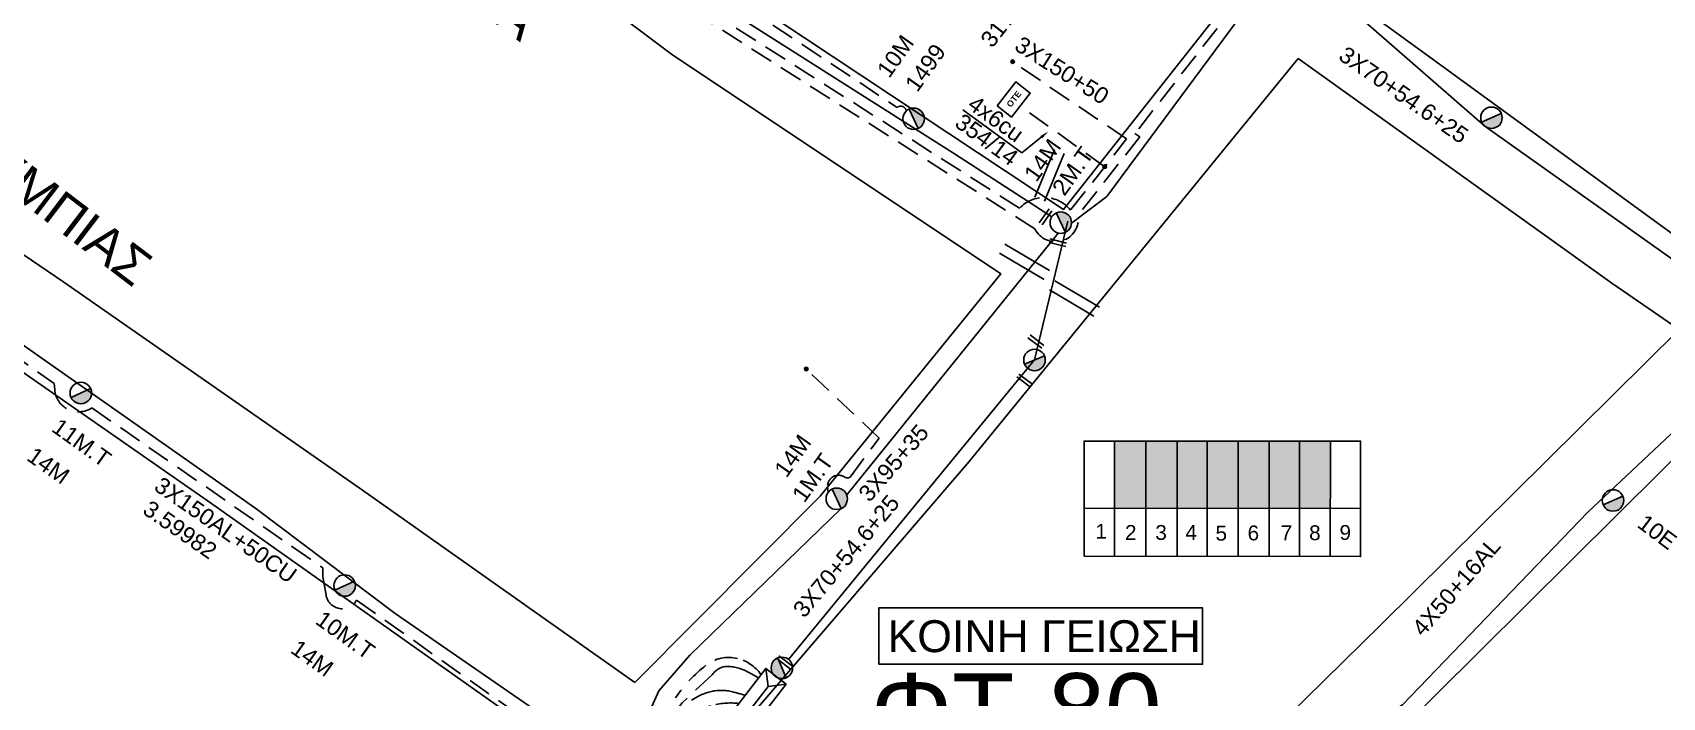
# Model space of a CAD drawing. Header units: millimetres. Extents: x 6950 to 9601, y 853 to 1951.
# Drawn here: x 7382.5 to 7561.3, y 1072.6 to 1145.6 of the extents above; entities that cross this region are included whole.
import ezdxf
from ezdxf import colors
from ezdxf.entities.mleader import LeaderData, LeaderLine
from ezdxf.math import Vec2, Vec3

# ---------------------------------------------------------------- set-up
doc = ezdxf.new("R2010")
doc.units = ezdxf.units.MM
doc.linetypes.add('DASHED', pattern=[19.05, 12.7, -6.35])
for name, color, linetype in [('Pillar OTE', 7, 'Continuous'), ('Άγνωστα', 7, 'Continuous'), ('Γυμνά εναέρια ΧΤ και ΦΟΠ (3Φ)   4x50+16AL', 7, 'Continuous'), ('Επιγραφές - Σχήματα', 7, 'Continuous'), ('Καλώδια ΧΤ   3x150AL+50CU', 7, 'DASHED'), ('Καλώδια ΧΤ   3x150AL+50XLPE', 7, 'DASHED'), ('Μηχανική τομή', 7, 'Continuous'), ('Στύλος ΦΜ', 7, 'Continuous'), ('Στύλος ΦΜ @ 1', 7, 'Continuous'), ('Συνδέσεις', 7, 'Continuous'), ('Συνεστραμμένα ΧΤ   3x70+54.6+25 AL', 7, 'SYN_LINE'), ('Τομή', 7, 'Continuous'), ('Υποσταθμός εναέριος 2 στύλων', 7, 'Continuous'), ('Υποσταθμός πόλεως', 7, 'Continuous'), ('Υπόβαθρο ΔΕΗ', 7, 'Continuous'), ('Υπόγεια καλώδια Παροχών ΧΤ   4x50AL', 7, 'DASHED'), ('Υπόγεια καλώδια Παροχών ΧΤ   4x6', 7, 'DASHED')]:
    doc.layers.add(name, color=color, linetype=linetype)
doc.styles.add('arial', font='ARIAL.TTF')
doc.styles.get("Standard").update_dxf_attribs({"font": 'ARIAL.TTF'})
doc.linetypes.add('SYN_LINE', pattern='A,0.5,-0.0001,["/\\/\\/\\/",Standard,S=0.1,R=0,X=0,Y=-0.05],-0.25', length=0.7501)

# ---------------------------------------------------------------- blocks, each defined once
blk = doc.blocks.new('ΤΟΜΗ')
at = {"layer": 'Τομή', "ltscale": 40}
for p, q in [((-5.68, 0), (5.68, 0)), ((5.68, -2.33), (-5.68, -2.33))]:
    blk.add_line(p, q, dxfattribs=at)
blk = doc.blocks.new('ΜΗΧΑΝΙΚΗ ΤΟΜΗ')
at = {"layer": 'Μηχανική τομή', "ltscale": 40}
for p, q in [((-1.89, 0.78), (1.89, 0.78)), ((1.89, 0), (-1.89, 0))]:
    blk.add_line(p, q, dxfattribs=at)
blk = doc.blocks.new('ΥΠΑΡΧΩΝ ΤΣΙΜΕΝΤΕΝΙΟΣ ΣΤΥΛΟΣ')
at = {"layer": 'Στύλος ΦΜ'}
blk.add_hatch(color=7, dxfattribs=at).paths.add_polyline_path([(-1.29, -2.28, 0.574793), (2.62, 0, 0.268822), (1.3, 2.27)])
at = {"layer": 'Στύλος ΦΜ', "color": 7}
blk.add_line((-1.29, -2.28), (1.3, 2.27), dxfattribs=at)
blk.add_circle((0, 0), 2.62, dxfattribs=at)
at = {"layer": 'Στύλος ΦΜ', "flags": 4}
for tag, p in [('ΑΡΙΘΜΟΣ', (-4.68, 8.05)), ('ΤΥΠΟΣ', (-4.91, 3.03))]:
    blk.add_attdef(tag, p, '', height=4, dxfattribs=at)
blk = doc.blocks.new('ΥΠΟΣΤΑΘΜΟΣ ΕΝΑΕΡΙΟΣ ΕΠΙ 2 ΣΤΥΛΩΝ')
at = {"layer": 'Υποσταθμός εναέριος 2 στύλων', "linetype": 'Continuous'}
for points in [[(-11.97, -2.11, 0.574793), (-8.45, -0.07, 0.268822), (-9.64, 1.98)], [(9.68, -2.15, 0.574793), (13.19, -0.1, 0.268822), (12.01, 1.95)]]:
    blk.add_hatch(color=256, dxfattribs=at).paths.add_polyline_path(points)
for p, q in [((-11.97, -2.11), (-9.64, 1.98)), ((9.68, -2.15), (12.01, 1.95))]:
    blk.add_line(p, q, dxfattribs=at)
for centre in [(-10.81, -0.07), (10.84, -0.1)]:
    blk.add_circle(centre, 2.36, dxfattribs=at)
at = {"layer": 'Υποσταθμός πόλεως', "linetype": 'Continuous', "ltscale": 40}
blk.add_lwpolyline([(-8.57, 2.82), (8.57, 2.82), (8.57, -2.82), (-8.57, -2.82)], close=True, dxfattribs=at)
for points in [[(-5.75, 0), (-8.57, 2.82)], [(-8.57, -2.82), (-5.75, 0)], [(-5.75, 0), (5.75, 0)], [(5.75, 0), (8.57, 2.82)], [(8.57, -2.82), (5.75, 0)]]:
    blk.add_lwpolyline(points, dxfattribs=at)
at = {"layer": 'Υποσταθμός εναέριος 2 στύλων', "ltscale": 40, "flags": 1}
for tag, p in [('ΜΕΤΑΣΧΗΜΑΤΙΣΜΟΣ', (14.09, 2.51)), ('ΙΣΧΥΣ', (14.07, -0.28)), ('ΑΡΙΘΜΟΣ', (14.19, -3))]:
    blk.add_attdef(tag, p, '', height=1.8, dxfattribs=at)
blk = doc.blocks.new('_ΣΥΝΔΕΣΗ')
at = {"layer": 'Συνδέσεις', "linetype": 'SYN_LINE', "ltscale": 40}
blk.add_hatch(color=256, dxfattribs=at).paths.add_polyline_path([(0.5, -0.01, 1), (-0.5, -0.01, 1)])
at = {"layer": 'Συνδέσεις'}
blk.add_circle((0, -0.01), 0.5, dxfattribs=at)
blk = doc.blocks.new('PILLAR ΟΤΕ')
at = {"layer": 'Pillar OTE', "ltscale": 40}
blk.add_lwpolyline([(-3.31, 2.02), (3.39, 2.02), (3.39, -1.99), (-3.31, -1.99)], close=True, dxfattribs=at)
at = {"layer": 'Pillar OTE', "insert": (-1.81, 0.71), "char_height": 1.3575, "width": 109.961, "attachment_point": 1}
blk.add_mtext('{\\fArial|b1|i0|c161|p34;OTE}', dxfattribs=at)

msp = doc.modelspace()

# ---------------------------------------------------------------- hatches: boundary and pattern name
at = {"layer": 'Υπόγεια καλώδια Παροχών ΧΤ   4x6', "linetype": 'DASHED', "ltscale": 0.2}
h = msp.add_hatch(color=85, dxfattribs=at)
h.dxf.hatch_style = 1
h.paths.add_polyline_path([(7501.16, 1093.38), (7504.6, 1093.38), (7504.6, 1100.74), (7501.16, 1100.74)])
h = msp.add_hatch(color=27, dxfattribs=at)
h.dxf.hatch_style = 1
h.paths.add_polyline_path([(7504.6, 1093.38), (7508.04, 1093.38), (7508.04, 1100.74), (7504.6, 1100.74)])
h = msp.add_hatch(color=1, dxfattribs=at)
h.dxf.hatch_style = 1
h.paths.add_polyline_path([(7508.04, 1093.38), (7511.34, 1093.37), (7511.34, 1100.74), (7508.04, 1100.74)])
h = msp.add_hatch(color=173, dxfattribs=at)
h.dxf.hatch_style = 1
h.paths.add_polyline_path([(7514.72, 1100.74), (7511.34, 1100.74), (7511.34, 1093.37), (7514.72, 1093.37)])
h = msp.add_hatch(color=30, dxfattribs=at)
h.dxf.hatch_style = 1
h.paths.add_polyline_path([(7514.72, 1093.37), (7518.12, 1093.37), (7518.12, 1100.74), (7514.72, 1100.74)])
h = msp.add_hatch(color=2, dxfattribs=at)
h.dxf.hatch_style = 1
h.paths.add_polyline_path([(7521.46, 1100.74), (7518.12, 1100.74), (7518.12, 1093.37), (7521.46, 1093.36)])
h = msp.add_hatch(color=151, dxfattribs=at)
h.dxf.hatch_style = 1
h.paths.add_polyline_path([(7521.46, 1093.36), (7524.84, 1093.36), (7524.85, 1100.74), (7521.46, 1100.74)])

# ---------------------------------------------------------------- linework, layer by layer
at = {"layer": 'Pillar OTE', "ltscale": 40}
for points in [[(7497.83, 1088.1), (7497.83, 1100.74), (7528.17, 1100.74), (7528.16, 1088.07), (7497.83, 1088.1)], [(7501.16, 1088.1), (7501.16, 1100.74)], [(7504.6, 1088.1), (7504.6, 1100.74)], [(7508.04, 1088.09), (7508.04, 1100.74)], [(7511.34, 1088.09), (7511.34, 1100.74)], [(7514.72, 1088.09), (7514.72, 1100.74)], [(7518.12, 1088.08), (7518.12, 1100.74)], [(7521.46, 1088.08), (7521.46, 1100.74)], [(7524.84, 1088.08), (7524.85, 1100.74)], [(7497.83, 1093.39), (7528.17, 1093.36)]]:
    msp.add_lwpolyline(points, dxfattribs=at)
at = {"layer": 'Άγνωστα', "color": 27, "linetype": 'Continuous'}
msp.add_lwpolyline([(7333.44, 1143.07), (7358.39, 1127.15), (7376.77, 1114.57), (7407.01, 1093.36), (7422.26, 1081.81), (7447.28, 1064.56), (7447.35, 1064.72)], dxfattribs=at)
at = {"layer": 'Άγνωστα', "color": 133, "linetype": 'DASHED', "ltscale": 0.2}
msp.add_lwpolyline([(7496.39, 1126.15), (7502.5, 1133.9), (7489.99, 1142.39)], dxfattribs=at)
at = {"layer": 'Άγνωστα', "color": 173, "linetype": 'DASHED', "ltscale": 0.2}
msp.add_lwpolyline([(7364.35, 1121.49), (7384.88, 1107.05), (7384.93, 1106.39, 0.572265), (7389, 1104.39), (7414.33, 1086.84), (7414.33, 1085.83), (7414.69, 1083.83, 0.706047), (7418.05, 1083.28), (7443.24, 1065.45), (7444.55, 1064.97), (7445, 1062.52), (7451.24, 1057.41, -0.243418), (7451.64, 1056.49, 0.369072), (7452.78, 1054.94, -0.131888), (7453.54, 1054.54, 0.299815), (7454.95, 1054.3), (7459.45, 1050.78), (7464.81, 1056.37), (7457.7, 1063.74), (7455.79, 1065.08, -0.302365), (7454.29, 1068.91, -0.275046), (7456.88, 1071.69, -0.097943), (7459.97, 1071.95, -236.285913)], format="xyb", dxfattribs=at)
at = {"layer": 'Άγνωστα', "color": 27, "linetype": 'DASHED', "ltscale": 0.2}
for points in [[(7469.75, 1095.09), (7469.71, 1095.71, -0.626529), (7471.6, 1096.79, 0.310926), (7472.18, 1096.79), (7475.36, 1101.06), (7467.35, 1108.67)], [(7460.65, 1072.85), (7459.41, 1073.2, 0.118345), (7457.1, 1073.29, 0.274607), (7452.49, 1069.17, 0.412503), (7453.17, 1067.87), (7453.96, 1065.45, 0.294371), (7454.97, 1064.63), (7463.26, 1056.41), (7459.89, 1053.27), (7448.45, 1064.41)]]:
    msp.add_lwpolyline(points, format="xyb", dxfattribs=at)
at = {"layer": 'Άγνωστα', "color": 151, "linetype": 'DASHED', "ltscale": 0.2}
for points in [[(7519.2, 1038.01), (7508.7, 1047.96), (7491.66, 1029.96), (7469.79, 1051.32), (7468.36, 1052.6), (7466.43, 1050.44), (7458, 1058.13), (7453.55, 1062.13), (7449.59, 1066.85), (7450.62, 1069.69, -0.30537), (7450.62, 1069.69, 0.05079), (7453.04, 1072.58, -0.078227), (7456.36, 1076.14, -0.230477), (7459.84, 1076.88, -0.180124), (7462.4, 1075.13, 0.711333)], [(7462.11, 1074.75), (7461.28, 1075.24, 0.115071), (7458.9, 1076.01, 0.274027), (7457.09, 1075.13), (7453.75, 1072.03), (7452.44, 1070.34, 0.132618), (7451.41, 1067.86), (7455.08, 1062.36), (7465.79, 1052.69), (7467.77, 1054.89), (7490.98, 1032.39), (7508.48, 1049.92), (7519.69, 1039.06)]]:
    msp.add_lwpolyline(points, format="xyb", dxfattribs=at)
at = {"layer": 'Γυμνά εναέρια ΧΤ και ΦΟΠ (3Φ)   4x50+16AL', "color": 85, "ltscale": 40}
msp.add_lwpolyline([(7616.39, 1163.97), (7600.9, 1139.17), (7597.04, 1136.01), (7584.8, 1123.12), (7565.82, 1104.91), (7553.09, 1092.95), (7532.77, 1071.78), (7510.94, 1057.28), (7499.27, 1047.39), (7480.91, 1028.4)], dxfattribs=at)
at = {"layer": 'Επιγραφές - Σχήματα', "color": 190}
msp.add_lwpolyline([(7475.32, 1076.25), (7510.83, 1076.25), (7510.83, 1082.43), (7475.32, 1082.43)], close=True, dxfattribs=at)
at = {"layer": 'Καλώδια ΧΤ   3x150AL+50XLPE', "color": 1, "linetype": 'DASHED', "ltscale": 0.2}
msp.add_lwpolyline([(7519.46, 1155.05), (7503.41, 1134.49), (7503.95, 1134.12), (7497.17, 1125.53, -0.867679), (7492.45, 1124.03), (7453.08, 1149.08, -0.429849), (7452.68, 1154.95), (7496.83, 1210.49), (7500.72, 1207.45)], format="xyb", dxfattribs=at)
at = {"layer": 'Καλώδια ΧΤ   3x150AL+50XLPE', "color": 133, "linetype": 'DASHED', "ltscale": 0.2}
msp.add_lwpolyline([(7496.35, 1126.1, 0.455489), (7490.75, 1126.3), (7453.67, 1149.89, -0.427507), (7453.44, 1154.3), (7496.55, 1208.54), (7499.2, 1206.47)], format="xyb", dxfattribs=at)
at = {"layer": 'Καλώδια ΧΤ   3x150AL+50XLPE', "color": 30, "linetype": 'DASHED', "ltscale": 0.2}
msp.add_lwpolyline([(7498.25, 1205.25), (7496.22, 1206.86), (7454.05, 1153.81, 0.453652), (7454.18, 1152.73), (7477.33, 1137.36, -0.590991), (7478.33, 1136.97)], format="xyb", dxfattribs=at)
at = {"layer": 'Συνεστραμμένα ΧΤ   3x70+54.6+25 AL', "color": 30, "linetype": 'SYN_LINE', "ltscale": 15}
msp.add_lwpolyline([(7384.12, 1204.59), (7415.58, 1180.37), (7446.64, 1155.79), (7483.5, 1132.33), (7494.29, 1125.36)], dxfattribs=at)
at = {"layer": 'Συνεστραμμένα ΧΤ   3x70+54.6+25 AL', "color": 133, "ltscale": 20}
msp.add_lwpolyline([(7496.46, 1124.67), (7500.33, 1127.6), (7538.74, 1179.42), (7548.72, 1192.77)], dxfattribs=at)
at = {"layer": 'Συνεστραμμένα ΧΤ   3x70+54.6+25 AL', "color": 1, "linetype": 'SYN_LINE', "ltscale": 20}
msp.add_lwpolyline([(7520.83, 1154.77), (7525.35, 1149.68), (7541.81, 1135.29), (7568.13, 1116.63)], dxfattribs=at)
at = {"layer": 'Συνεστραμμένα ΧΤ   3x70+54.6+25 AL', "color": 2, "linetype": 'SYN_LINE', "ltscale": 20}
msp.add_lwpolyline([(7496.07, 1124.89), (7492.4, 1109.65), (7465.4, 1076.79)], dxfattribs=at)
at = {"layer": 'Συνεστραμμένα ΧΤ   3x70+54.6+25 AL', "color": 27, "linetype": 'SYN_LINE', "ltscale": 20}
for points in [[(7471.81, 1094.83), (7494.98, 1123.58)], [(7447.35, 1064.72), (7451.2, 1073.34), (7454.59, 1077.23), (7471.21, 1093.34)]]:
    msp.add_lwpolyline(points, dxfattribs=at)
at = {"layer": 'Υπόβαθρο ΔΕΗ'}
for points in [[(7454.6, 1153.37), (7495.59, 1126.17), (7513.86, 1149.34), (7544.8, 1191.14), (7563.22, 1215.79), (7577.51, 1235.22), (7538.28, 1258.64), (7454.6, 1153.37)], [(7526.56, 1149.6), (7558.6, 1193.68), (7580.9, 1224.52), (7585.43, 1230.38), (7608.45, 1214.13), (7642.42, 1191.08), (7608.13, 1157.53), (7573.79, 1123.5), (7569.68, 1118.14), (7536.03, 1142.7), (7526.56, 1149.6)], [(7448.57, 1074.24), (7468.88, 1094.7), (7488.72, 1119.1), (7452.59, 1143.2), (7413.91, 1172.31), (7379.75, 1197.69), (7342.43, 1147.79), (7385.95, 1118.19), (7418.7, 1095.34), (7448.57, 1074.24)], [(7521.31, 1142.75), (7555.73, 1118.07), (7563.12, 1112.98), (7530.44, 1080.61), (7486.74, 1037.65), (7458.36, 1067.18), (7485.25, 1098.5), (7521.31, 1142.75)], [(7304.05, 1046.04), (7336.97, 1084.38), (7359.21, 1111.13), (7365.63, 1119.28), (7402.01, 1093.98), (7441.2, 1066.23), (7443.93, 1063.82), (7415.35, 1030.85), (7406.74, 1020.68), (7381.35, 1045.2), (7368.97, 1057), (7344.01, 1027.94), (7335.45, 1018), (7312.45, 1038.52), (7304.05, 1046.04)], [(7579.37, 1001.8), (7549.22, 1030.99), (7521.42, 1058.02), (7566.2, 1102.49), (7581, 1116.55), (7610.01, 1087.4), (7638, 1059.25), (7600.45, 1022.02), (7579.37, 1001.8)]]:
    msp.add_lwpolyline(points, dxfattribs=at)
at = {"layer": 'Υπόγεια καλώδια Παροχών ΧΤ   4x6', "color": 133, "linetype": 'DASHED', "ltscale": 0.2}
msp.add_lwpolyline([(7500.11, 1130.86), (7490.83, 1137.51)], dxfattribs=at)

# ---------------------------------------------------------------- block references
at = {"layer": 'Pillar OTE', "xscale": 0.5, "yscale": 0.5, "zscale": 0.5, "rotation": 52.00000000000001}
msp.add_blockref('PILLAR ΟΤΕ', (7490.11, 1138.22), dxfattribs=at)
at = {"layer": 'Μηχανική τομή'}
for p, xscale, yscale, zscale, rotation in [((7493.45, 1125.46), 0.5, 0.5, 0.5, 235.1383027284685), ((7495.01, 1122.7), 0.4999999999999999, 0.4999999999999999, 0.4999999999999999, 166.0160698000379), ((7492.67, 1111.82), 0.5, 0.5, 0.5, 142.9193358238527), ((7491.45, 1107.53), 0.5, 0.5, 0.5, 142.9193358238527), ((7465.12, 1076.61), 0.5, 0.5, 0.5, 142.9193358238527)]:
    msp.add_blockref('ΜΗΧΑΝΙΚΗ ΤΟΜΗ', p, dxfattribs=dict(at, xscale=xscale, yscale=yscale, zscale=zscale, rotation=rotation))
at = {"layer": 'Στύλος ΦΜ @ 1', "ltscale": 40}
ref = msp.add_blockref('ΥΠΑΡΧΩΝ ΤΣΙΜΕΝΤΕΝΙΟΣ ΣΤΥΛΟΣ', (7479.14, 1136.12), dxfattribs=dict(at, xscale=0.4499999999998183, yscale=0.4499999999998183, zscale=0.4499999999998183, rotation=54.67093017452785))
ref.add_attrib('ΤΥΠΟΣ', '1499', (7479.54, 1138.93), dxfattribs={"layer": 'Στύλος ΦΜ', "height": 1.8, "rotation": 54.6709, "flags": 4})
ref.add_attrib('ΑΡΙΘΜΟΣ', '10M', (7476.46, 1140.48), dxfattribs={"layer": 'Στύλος ΦΜ', "height": 1.8, "rotation": 54.6709, "flags": 4})
at = {"layer": 'Στύλος ΦΜ @ 1', "ltscale": 40, "xscale": 0.4499999999998183, "yscale": 0.4499999999998183, "zscale": 0.4499999999998183, "rotation": 323.0229810481194}
for p in [(7542.52, 1136.23), (7492.4, 1109.65)]:
    msp.add_blockref('ΥΠΑΡΧΩΝ ΤΣΙΜΕΝΤΕΝΙΟΣ ΣΤΥΛΟΣ', p, dxfattribs=at)
at = {"layer": 'Στύλος ΦΜ @ 1', "ltscale": 40}
ref = msp.add_blockref('ΥΠΑΡΧΩΝ ΤΣΙΜΕΝΤΕΝΙΟΣ ΣΤΥΛΟΣ', (7495.28, 1124.72), dxfattribs=dict(at, xscale=0.4499999999998183, yscale=0.4499999999998183, zscale=0.4499999999998183, rotation=54.67093017452785))
ref.add_attrib('ΤΥΠΟΣ', '2M.T', (7495.68, 1127.53), dxfattribs={"layer": 'Στύλος ΦΜ', "height": 1.8, "rotation": 54.6709, "flags": 4})
ref.add_attrib('ΑΡΙΘΜΟΣ', '14M', (7492.6, 1129.07), dxfattribs={"layer": 'Στύλος ΦΜ', "height": 1.8, "rotation": 54.6709, "flags": 4})
ref = msp.add_blockref('ΥΠΑΡΧΩΝ ΤΣΙΜΕΝΤΕΝΙΟΣ ΣΤΥΛΟΣ', (7387.8, 1106.02), dxfattribs=dict(at, xscale=0.4499999999998183, yscale=0.4499999999998183, zscale=0.4499999999998183, rotation=324.4634972923545))
ref.add_attrib('ΤΥΠΟΣ', '11M.T', (7384.46, 1101.91), dxfattribs={"layer": 'Στύλος ΦΜ', "height": 1.8, "rotation": 324.4635, "flags": 4})
ref.add_attrib('ΑΡΙΘΜΟΣ', '14M', (7381.74, 1098.74), dxfattribs={"layer": 'Στύλος ΦΜ', "height": 1.8, "rotation": 324.4635, "flags": 4})
ref = msp.add_blockref('ΥΠΑΡΧΩΝ ΤΣΙΜΕΝΤΕΝΙΟΣ ΣΤΥΛΟΣ', (7470.71, 1094.41), dxfattribs=dict(at, xscale=0.4499999999998183, yscale=0.4499999999998183, zscale=0.4499999999998183, rotation=54.67093017452785))
ref.add_attrib('ΤΥΠΟΣ', '1M.T', (7467.15, 1093.87), dxfattribs={"layer": 'Στύλος ΦΜ', "height": 1.8, "rotation": 54.6709, "flags": 4})
ref.add_attrib('ΑΡΙΘΜΟΣ', '14M', (7465.2, 1096.62), dxfattribs={"layer": 'Στύλος ΦΜ', "height": 1.8, "rotation": 54.6709, "flags": 4})
ref = msp.add_blockref('ΥΠΑΡΧΩΝ ΤΣΙΜΕΝΤΕΝΙΟΣ ΣΤΥΛΟΣ', (7555.85, 1094.23), dxfattribs=dict(at, xscale=0.4499999999998183, yscale=0.4499999999998183, zscale=0.4499999999998183, rotation=323.0229810481194))
ref.add_attrib('ΤΥΠΟΣ', '10E', (7558.38, 1091.4), dxfattribs={"layer": 'Στύλος ΦΜ', "height": 1.8, "rotation": 323.023, "flags": 4})
ref = msp.add_blockref('ΥΠΑΡΧΩΝ ΤΣΙΜΕΝΤΕΝΙΟΣ ΣΤΥΛΟΣ', (7416.73, 1084.89), dxfattribs=dict(at, xscale=0.4499999999998183, yscale=0.4499999999998183, zscale=0.4499999999998183, rotation=324.4634972923545))
ref.add_attrib('ΤΥΠΟΣ', '10M.T', (7413.39, 1080.79), dxfattribs={"layer": 'Στύλος ΦΜ', "height": 1.8, "rotation": 324.4635, "flags": 4})
ref.add_attrib('ΑΡΙΘΜΟΣ', '14M', (7410.67, 1077.61), dxfattribs={"layer": 'Στύλος ΦΜ', "height": 1.8, "rotation": 324.4635, "flags": 4})
at = {"layer": 'Συνδέσεις', "xscale": 0.4, "yscale": 0.4, "zscale": 0.25}
for p in [(7490, 1142.39), (7500.11, 1130.86), (7467.36, 1108.66)]:
    msp.add_blockref('_ΣΥΝΔΕΣΗ', p, dxfattribs=at)
at = {"layer": 'Τομή', "xscale": 0.4999999999999994, "yscale": 0.4999999999999994, "zscale": 0.4999999999999994}
for p, rotation in [((7493.5, 1130.13), 67.61072317720252), ((7491.59, 1120.92), 329.4126290737177), ((7497.07, 1116.9), 329.4126290737177)]:
    msp.add_blockref('ΤΟΜΗ', p, dxfattribs=dict(at, rotation=rotation))
at = {"layer": 'Υποσταθμός εναέριος 2 στύλων', "xscale": 0.4999999999999998, "yscale": 0.4999999999999998, "zscale": 0.4999999999999998, "rotation": 232.5226061941867}
msp.add_blockref('ΥΠΟΣΤΑΘΜΟΣ ΕΝΑΕΡΙΟΣ ΕΠΙ 2 ΣΤΥΛΩΝ', (7461.43, 1071.54), dxfattribs=at)

# ---------------------------------------------------------------- texts
at = {"ltscale": 40, "char_height": 4, "width": 94.4586, "attachment_point": 1, "style": 'arial'}
for s, insert, rotation in [('ΣΥΝ/ΧΟΥ ΠΟΓΚΑ', (7402.44, 1174.79), 323), ('ΟΛΥΜΠΙΑΣ', (7372.72, 1138.43), 322.7312)]:
    msp.add_mtext(s, dxfattribs=dict(at, insert=insert, rotation=rotation))
at = {"ltscale": 30, "char_height": 1.63, "width": 11.2573, "attachment_point": 1}
for s, insert in [('1', (7499.08, 1091.66)), ('2', (7502.32, 1091.53)), ('3', (7505.65, 1091.53)), ('4', (7508.95, 1091.53)), ('5', (7512.25, 1091.45)), ('6', (7515.77, 1091.48)), ('7', (7519.4, 1091.48)), ('8', (7522.52, 1091.5)), ('9', (7525.85, 1091.53))]:
    msp.add_mtext(s, dxfattribs=dict(at, insert=insert))
at = {"ltscale": 40, "insert": (7474.45, 1075.27), "char_height": 8, "width": 46.4484, "attachment_point": 1, "style": 'arial'}
msp.add_mtext('ΦT-80', dxfattribs=at)
at = {"layer": 'Άγνωστα', "ltscale": 40, "char_height": 1.8, "width": 34.5395, "attachment_point": 1, "style": 'arial'}
for s, insert, rotation in [('317/06', (7486.34, 1144.9), 52), ('3X150+50', (7491.03, 1145.29), 327.6354), ('3X70+54.6+25', (7526.64, 1144.19), 325.1968), ('3X95+35', (7472.94, 1095.12), 49.0473), ('3.59982', (7395.47, 1094.36), 325.1166), ('3X70+54.6+25', (7465.76, 1082.38), 50.1113)]:
    msp.add_mtext(s, dxfattribs=dict(at, insert=insert, rotation=rotation))
at = {"layer": 'Γυμνά εναέρια ΧΤ και ΦΟΠ (3Φ)   4x50+16AL', "ltscale": 40, "insert": (7533.65, 1080.37), "char_height": 1.8, "width": 34.5395, "attachment_point": 1, "rotation": 49.0473, "style": 'arial'}
msp.add_mtext('4X50+16AL', dxfattribs=at)
at = {"layer": 'Επιγραφές - Σχήματα', "color": 190, "insert": (7476.28, 1081.08), "char_height": 3.5, "width": 35.1311, "attachment_point": 1}
msp.add_mtext('KOINH ΓΕΙΩΣΗ', dxfattribs=at)
at = {"layer": 'Καλώδια ΧΤ   3x150AL+50CU', "ltscale": 0.2, "insert": (7396.72, 1096.94), "char_height": 1.8, "width": 34.5395, "attachment_point": 1, "rotation": 325.1166, "style": 'arial'}
msp.add_mtext('3X150AL+50CU', dxfattribs=at)
at = {"layer": 'Υπόγεια καλώδια Παροχών ΧΤ   4x50AL', "color": 7, "ltscale": 0.2, "char_height": 1.8, "attachment_point": 1, "rotation": 324}
for s, insert in [('4x6cu', (7485.98, 1138.82)), ('354/14', (7484.58, 1136.82))]:
    msp.add_mtext_dynamic_manual_height_columns(s, width=1.8, gutter_width=12.5, heights=[0.118], dxfattribs=dict(at, insert=insert))

# ---------------------------------------------------------------- leaders
at = {"layer": 'Υπόβαθρο ΔΕΗ'}
ml = msp.add_multileader_mtext('Standard', dxfattribs=at)
ml.set_content('', color=256)
ml.set_leader_properties()
ml.build(insert=Vec2(0, 0))
ml.multileader.update_dxf_attribs({"arrow_head_size": 1})
ctx = ml.context
ctx.base_point, ctx.arrow_head_size, ctx.plane_origin, ctx.plane_x_axis, ctx.plane_y_axis = Vec3(7481.29, 1139.44), 1, Vec3(7493.92, 1134.72), Vec3(0.809017, -0.587785), Vec3(0.587785, 0.809017)
ctx.text_align_type = 2
notes = []
notes.append((ctx, [(0, (1, 1, 0), (7491, 1132.39), (-0.809017, 0.587785), 8, [(0, [(7493.92, 1134.72)], 0, [])])]))
ctx.mtext.insert, ctx.mtext.text_direction, ctx.mtext.rotation, ctx.mtext.alignment, ctx.mtext.flow_direction = Vec3(7484.08, 1139.89), Vec3(0.809017, -0.587785), 5.654867, 3, 5
for ctx, leaders in notes:
    for number, flags, end, landing, length, lines in leaders:
        leader = LeaderData()
        leader.index, (leader.has_last_leader_line, leader.has_dogleg_vector, leader.attachment_direction) = number, flags
        leader.last_leader_point, leader.dogleg_vector, leader.dogleg_length = Vec3(end), Vec3(landing), length
        for number, points, colour, breaks in lines:
            line = LeaderLine()
            line.index, line.vertices, line.color, line.breaks = number, Vec3.list(points), colors.encode_raw_color(colour), breaks
            leader.lines.append(line)
        ctx.leaders.append(leader)

doc.saveas('drawing.dxf')
